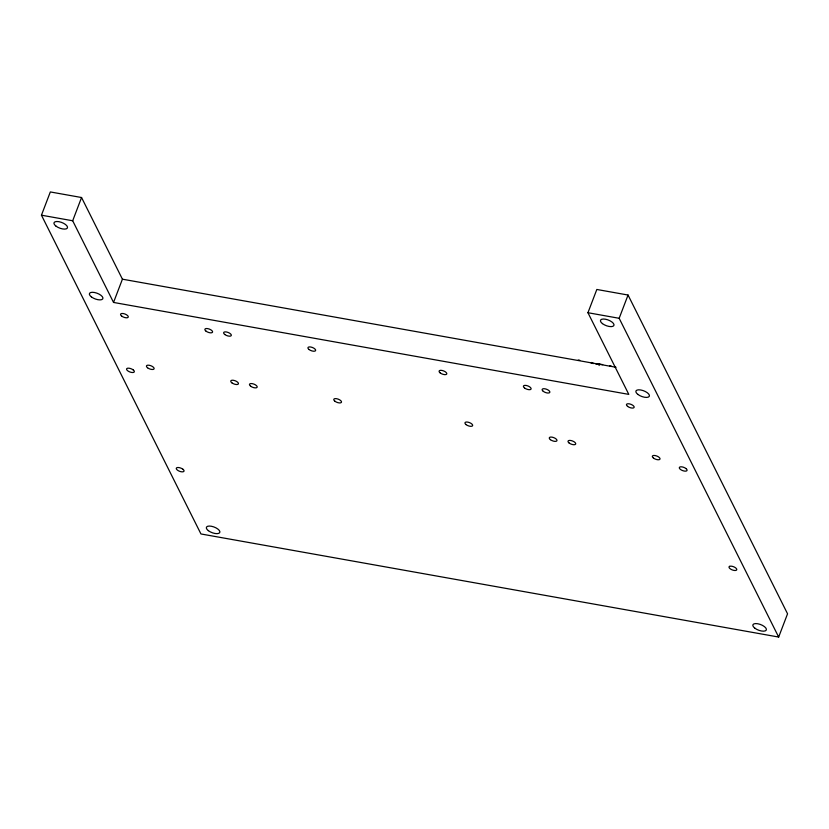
<?xml version="1.0" encoding="UTF-8"?>
<svg xmlns="http://www.w3.org/2000/svg" width="829" height="829" viewBox="0 0 829 829"><rect width="100%" height="100%" fill="white"/><g stroke="black" fill="none" stroke-linecap="round" stroke-linejoin="round"><path stroke-width="1.24" d="M41.45 215.198L50.331 191.945L81.553 197.52L122.423 279.186L113.542 302.44L628.807 394.386L587.948 312.72L596.828 289.466L628.05 295.041L787.55 613.802L778.669 637.055L200.95 533.959L41.45 215.198L72.683 220.763L113.542 302.44M72.683 220.763L81.553 197.52M599.066 365.527L599.626 364.076L602.693 364.625M778.669 637.055L619.17 318.295L628.05 295.041M596.072 364.273L599.626 364.076M587.948 312.72L619.17 318.295M578.259 359.993L579.761 360.263M609.729 365.879L611.398 366.18M122.423 279.186L616.061 367.278M593.149 363.662L592.725 362.801L591.015 362.501L591.44 363.361M729.52 566.383L729.137 566.704A4.114 1.72 20.9 0 0 731.437 569.554A4.114 1.72 20.9 0 0 736.287 570.248L736.66 569.927A4.114 1.72 20.9 0 0 734.359 567.088A4.114 1.72 20.9 0 0 729.52 566.383M685.925 468.53L685.117 467.991A4.114 1.72 20.9 0 0 680.091 466.934A4.114 1.72 20.9 0 0 680.474 469.442L681.283 469.97A4.114 1.72 20.9 0 0 686.298 471.027A4.114 1.72 20.9 0 0 685.925 468.53M133.189 369.889L132.381 369.361A4.114 1.72 20.9 0 0 127.355 368.294A4.114 1.72 20.9 0 0 127.728 370.801L128.536 371.33A4.114 1.72 20.9 0 0 133.562 372.397A4.114 1.72 20.9 0 0 133.189 369.889M182.888 469.224L182.079 468.696A4.114 1.72 20.9 0 0 177.054 467.629A4.114 1.72 20.9 0 0 177.437 470.136L178.245 470.665A4.114 1.72 20.9 0 0 183.261 471.732A4.114 1.72 20.9 0 0 182.888 469.224M208.338 530.653A7.192 3.005 20.9 0 0 219.695 532.674A7.192 3.005 20.9 0 0 211.302 526.239A7.192 3.005 20.9 0 0 208.338 530.653M754.836 628.175A7.192 3.005 20.9 0 0 766.193 630.206A7.192 3.005 20.9 0 0 757.799 623.76A7.192 3.005 20.9 0 0 754.836 628.175M637.864 394.407A7.192 3.005 20.9 0 0 649.231 396.438A7.192 3.005 20.9 0 0 640.827 389.993A7.192 3.005 20.9 0 0 637.864 394.407M91.377 296.886A7.192 3.005 20.9 0 0 102.734 298.917A7.192 3.005 20.9 0 0 94.34 292.471A7.192 3.005 20.9 0 0 91.377 296.886M653.449 458.064A4.114 1.72 20.9 0 0 659.936 459.225A4.114 1.72 20.9 0 0 655.138 455.546A4.114 1.72 20.9 0 0 653.449 458.064M569.129 443.018A4.114 1.72 20.9 0 0 575.627 444.178A4.114 1.72 20.9 0 0 570.829 440.5A4.114 1.72 20.9 0 0 569.129 443.018M550.394 439.671A4.114 1.72 20.9 0 0 556.891 440.831A4.114 1.72 20.9 0 0 552.093 437.152A4.114 1.72 20.9 0 0 550.394 439.671M466.074 424.624A4.114 1.72 20.9 0 0 472.571 425.785A4.114 1.72 20.9 0 0 467.774 422.106A4.114 1.72 20.9 0 0 466.074 424.624M334.916 401.226A4.114 1.72 20.9 0 0 341.413 402.376A4.114 1.72 20.9 0 0 336.615 398.697A4.114 1.72 20.9 0 0 334.916 401.226M250.607 386.179A4.114 1.72 20.9 0 0 257.094 387.33A4.114 1.72 20.9 0 0 252.296 383.651A4.114 1.72 20.9 0 0 250.607 386.179M231.871 382.832A4.114 1.72 20.9 0 0 238.358 383.993A4.114 1.72 20.9 0 0 233.56 380.314A4.114 1.72 20.9 0 0 231.871 382.832M147.552 367.786A4.114 1.72 20.9 0 0 154.039 368.946A4.114 1.72 20.9 0 0 149.241 365.268A4.114 1.72 20.9 0 0 147.552 367.786M121.687 316.098A4.114 1.72 20.9 0 0 128.174 317.248A4.114 1.72 20.9 0 0 123.376 313.569A4.114 1.72 20.9 0 0 121.687 316.098M206.006 331.144A4.114 1.72 20.9 0 0 212.493 332.294A4.114 1.72 20.9 0 0 207.696 328.616A4.114 1.72 20.9 0 0 206.006 331.144M224.742 334.481A4.114 1.72 20.9 0 0 231.229 335.641A4.114 1.72 20.9 0 0 226.431 331.963A4.114 1.72 20.9 0 0 224.742 334.481M309.051 349.527A4.114 1.72 20.9 0 0 315.548 350.688A4.114 1.72 20.9 0 0 310.751 347.009A4.114 1.72 20.9 0 0 309.051 349.527M440.209 372.936A4.114 1.72 20.9 0 0 446.707 374.097A4.114 1.72 20.9 0 0 441.909 370.418A4.114 1.72 20.9 0 0 440.209 372.936M524.529 387.982A4.114 1.72 20.9 0 0 531.026 389.143A4.114 1.72 20.9 0 0 526.228 385.464A4.114 1.72 20.9 0 0 524.529 387.982M543.264 391.329A4.114 1.72 20.9 0 0 549.762 392.48A4.114 1.72 20.9 0 0 544.964 388.801A4.114 1.72 20.9 0 0 543.264 391.329M627.584 406.376A4.114 1.72 20.9 0 0 634.071 407.526A4.114 1.72 20.9 0 0 629.273 403.847A4.114 1.72 20.9 0 0 627.584 406.376M55.957 226.099A7.192 3.005 20.9 0 0 67.315 228.13A7.192 3.005 20.9 0 0 58.921 221.685A7.192 3.005 20.9 0 0 55.957 226.099M602.445 323.621A7.192 3.005 20.9 0 0 613.802 325.652A7.192 3.005 20.9 0 0 605.408 319.206A7.192 3.005 20.9 0 0 602.445 323.621"/></g></svg>
